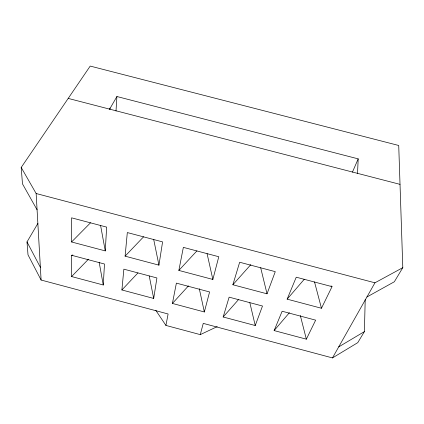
<?xml version="1.0" encoding="UTF-8"?>
<svg xmlns="http://www.w3.org/2000/svg" width="424" height="424" viewBox="0 0 424 424"><rect width="100%" height="100%" fill="white"/><g stroke="black" fill="none" stroke-linecap="round" stroke-linejoin="round"><path stroke-width="0.64" d="M155.799 310.331L165.922 325.425L200.271 334.626L203.255 323.38L332.469 357.92L357.766 342.656L364.401 331.61L365.207 299.524M357.533 173.352L358.19 158.868L116.913 96.524L109.63 109.138M109.901 109.381L109.975 108.062M103.26 284.992L104.49 264.014L71.587 255.269L71.598 276.549L103.26 284.992L99.152 262.202M105.258 250.902L106.657 227.105L71.566 217.83L71.577 241.972L105.258 250.902L100.605 225.536M116.006 111.051L116.913 96.524M121.895 289.963L123.861 269.166L156.917 277.953L153.695 298.448L121.895 289.963L137.927 272.95M125.091 256.165L127.322 232.564L162.588 241.881L158.931 265.143L125.091 256.165L143.593 236.804M165.922 325.425L168.105 313.983L41.102 280.036L28.005 254.829L27.004 241.934L37.9 223.379M172.414 303.441L176.379 283.126L209.583 291.956L204.352 311.963L172.414 303.441L188.463 285.861M178.854 270.427L183.353 247.367L218.789 256.732L212.853 279.448L178.854 270.427L196.906 250.891M223.162 316.982L229.135 297.155L262.493 306.022L255.237 325.537L223.162 316.982L238.389 299.741M232.871 284.758L239.661 262.244L275.271 271.651L267.03 293.816L232.871 284.758L250.87 264.581M274.127 330.577L282.135 311.243L315.652 320.152L306.351 339.174L274.127 330.577L289.406 312.695M287.143 299.153L296.244 277.195L332.029 286.651L321.466 308.259L287.143 299.153L304.246 279.294M352.424 172.16L358.19 158.868M332.469 357.92L374.943 282.808L402.8 267.666L398.724 145.48L90.211 66.08L21.2 167.464L22.477 183.857L37.079 209.816M402.8 267.666L394.336 281.764L366.93 296.98M71.598 276.549L88.452 259.202M71.577 241.972L90.529 222.786M338.702 346.896L364.401 331.61M200.271 334.626L217.226 326.628M71.587 255.269L72.875 255.02M68.206 98.41L400.018 184.355M21.2 167.464L36.146 193.519L374.943 282.808M330.99 285.845L332.029 286.651M27.004 241.934L40.37 267.321M314.518 281.928L321.466 308.259M300.325 315.53L306.351 339.174M260.67 267.74L267.03 293.816M249.842 302.704L255.237 325.537M207.071 253.621L212.853 279.448M199.301 288.744L204.352 311.963M153.711 239.523L158.931 265.143M149.237 276.045L153.695 298.448M36.146 193.519L41.102 280.036"/></g></svg>
